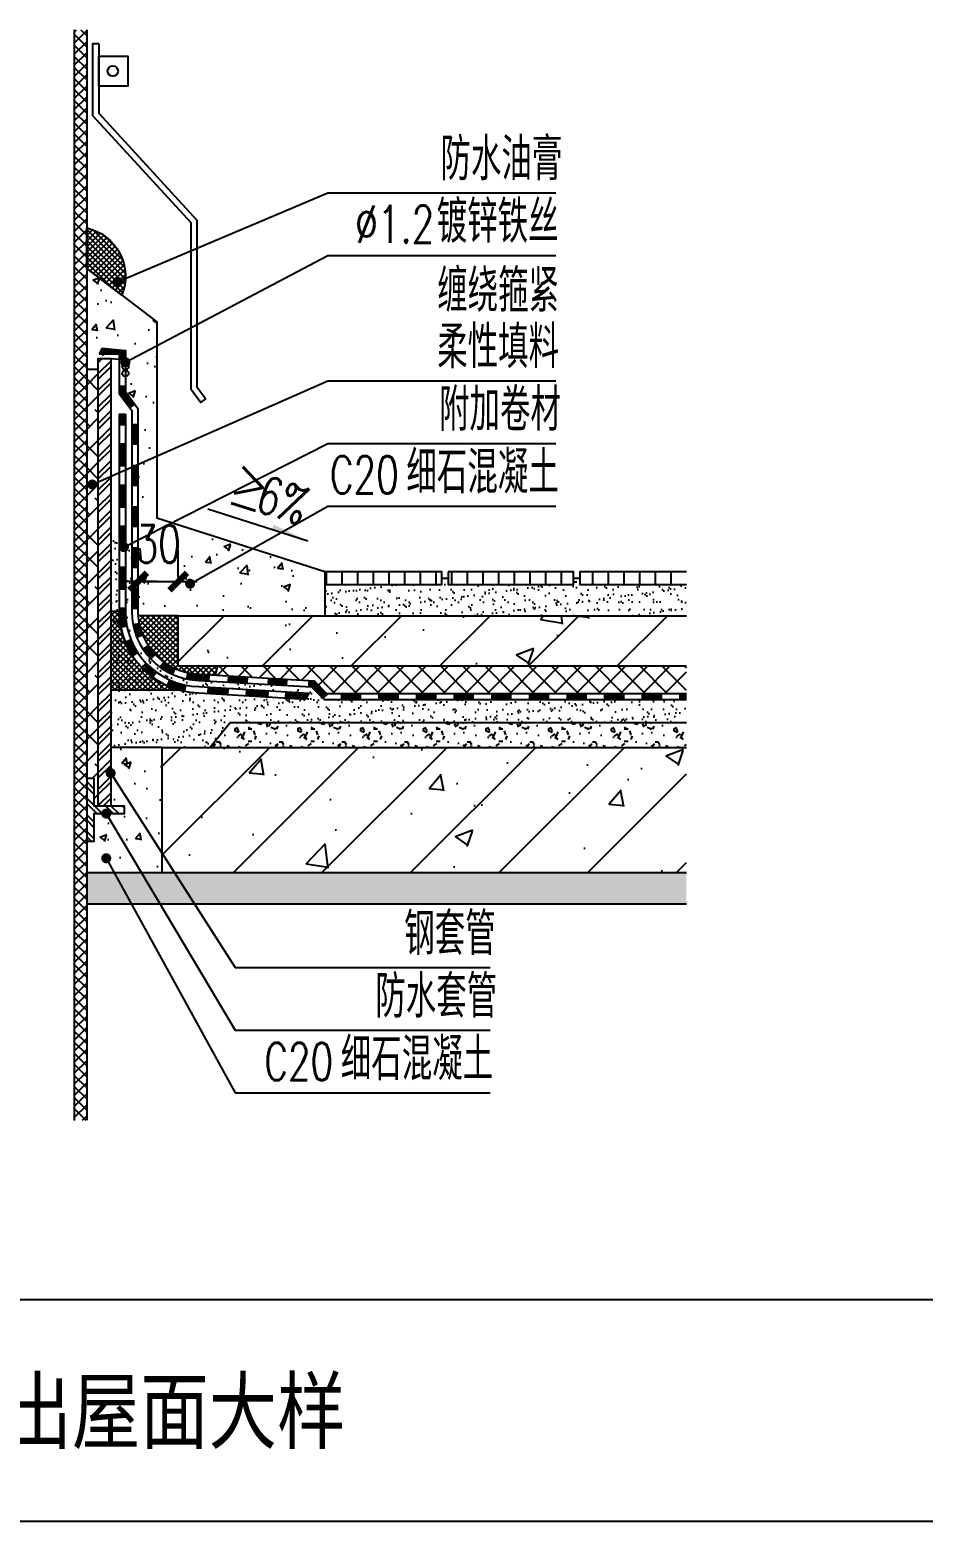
# Model space of a CAD drawing. Extents: x 2265485 to 2764500, y -717688 to -411246.
# Drawn here: x 2718696 to 2720121, y -679739 to -677359 of the extents above; entities that cross this region are included whole.
import ezdxf

# ---------------------------------------------------------------- set-up
doc = ezdxf.new("R2010")
doc.units = 0
doc.header["$LTSCALE"] = 1000
doc.header["$MEASUREMENT"] = 0
for name, pattern in [('ACAD_ISO04W100', [30.5, 24, -3, 0.5, -3]), ('CONTINOUS', [0]), ('DOTE', [2.4200000000000004, 2, -0.2, 0.02, -0.2])]:
    doc.linetypes.add(name, pattern=pattern)
doc.layers.get('0').update_dxf_attribs({"linetype": 'CONTINUOUS'})
doc.layers.get('Defpoints').update_dxf_attribs({"linetype": 'CONTINUOUS'})
for name, color, linetype in [('DIM', 3, 'CONTINUOUS'), ('DIM_LEAD', 3, 'CONTINUOUS'), ('DIM_SYMB', 3, 'CONTINUOUS'), ('DOTE', 252, 'DOTE'), ('PUB_DIM', 3, 'CONTINUOUS'), ('PUB_TEXT', 7, 'CONTINUOUS'), ('剖-填充-50', 8, 'CONTINOUS'), ('剖-墙', 4, 'CONTINUOUS'), ('剖－中细', 5, 'CONTINUOUS'), ('剖－粗', 2, 'CONTINUOUS'), ('剖－细', 3, 'CONTINUOUS'), ('细线', 8, 'CONTINUOUS')]:
    doc.layers.add(name, color=color, linetype=linetype)
doc.styles.add('-黑体', font='simhei.ttf')
doc.styles.add('_TCH_DIM', font='SIMPLEX', dxfattribs={"bigfont": 'GBCBIG'})
doc.styles.add('DIM_FONT', font='SIMPLEX.shx', dxfattribs={"width": 0.7})
doc.dimstyles.new('DIMN10', dxfattribs={"dimscale": 0.1, "dimtxt": 300, "dimasz": 1, "dimexe": 250, "dimexo": 300, "dimgap": 150, "dimtad": 1, "dimdec": 0, "dimzin": 0, "dimdsep": 46, "dimtxsty": 'DIM_FONT', "dimblk": '_DIMX', "dimblk1": '_DIMX', "dimblk2": '_DIMX', "dimcen": 0.09, "dimclrd": 3, "dimclre": 3, "dimclrt": 7, "dimadec": 0, "dimazin": 0, "dimtfac": 1, "dimtdec": 0, "dimtix": 1, "dimtmove": 2, "dimatfit": 3, "dimldrblk": '_DIMX', "dimfxl": 0, "dimtolj": 1, "dimtzin": 0, "dimarcsym": 0})
pattern_1 = [(37.50000000000001, (-573.7901272124727, -35108.60022549728), (-0.4000078239960125, 12.23533093323356), [0, -9.652, 0, -10.795, 0, -10.31875]), (7.499999999999999, (-573.7901272124727, -35108.60022549728), (11.23808207845006, 17.92062751420885), [0, -5.207000000000001, 0, -8.6995, 0, -3.33375]), (327.5, (-581.600627212465, -35108.60022549728), (19.77480925603645, 0.03592961696364028), [0, -3.175, 0, -11.43, 0, -14.9225]), (317.5, (-581.600627212465, -35108.60022549728), (19.08891131180743, 5.573233081430404), [0, -1.5875, 0, -7.492999999999999, 0, -8.5725])]
pattern_2 = [(45, (-49399.78160580661, -43427.13271080612), (-35.35533905932737, 35.35533905932738), []), (49.99999999999999, (-49399.78160580661, -43427.13271080612), (143.4520365201507, -12.55042699651902), [15, -165]), (355, (-49399.78160580661, -43427.13271080612), (-27.7502667226, 150.4384267400024), [12, -132]), (100.4514, (-49387.82726980661, -43428.17857880611), (115.7018763428043, 137.8879084121907), [12.748038, -140.2284223999999]), (46.18420000000001, (-49399.78160580661, -43387.13271080612), (213.4482097251289, -33.10380286580362), [22.5, -247.5]), (96.6356, (-49381.99425680661, -43389.89137220613), (186.9325411097407, 194.8235741800883), [19.12205759999998, -210.3425999999999]), (351.1842, (-49399.78160580661, -43387.13271080612), (186.9323890267254, 194.8237201850649), [18, -198]), (21, (-49379.78160580661, -43397.13271080612), (119.3814104236923, -80.52377813306776), [15, -165]), (326.0000000000001, (-49379.78160580661, -43397.13271080612), (48.66306638431634, 145.0300090093706), [12, -132]), (71.4514, (-49369.83315920661, -43403.84303200612), (168.044525716298, 64.50609934199048), [12.748038, -140.2284224]), (37.50000000000001, (-49399.78160580661, -43427.13271080612), (2.431971063458134, 66.5787707662623), [0, -130.4, 0, -134, 0, -132.5]), (7.499999999999999, (-49399.78160580661, -43427.13271080612), (52.61390748842972, 78.88234237647205), [0, -76.39999999999999, 0, -127.4, 0, -50.5]), (327.5, (-49444.38160580661, -43427.13271080612), (106.7644872344818, -4.51097434687596), [0, -50, 0, -156, 0, -207]), (317.5, (-49464.38160580661, -43427.13271080612), (116.6372338684772, 20.02099646646353), [0, -65, 0, -103.6, 0, -147])]
pattern_3 = [(45, (180144.8933393627, -18349.27944534527), (-2.209708691207961, 2.209708691207961), []), (135, (180144.8933393627, -18349.27944534527), (-2.209708691207961, -2.209708691207961), [])]

# ---------------------------------------------------------------- blocks, each defined once
blk = doc.blocks.new('_DIMX')
blk.add_line((-150, 0), (150, 0))
at = {"const_width": 50}
blk.add_lwpolyline([(-70, -70), (70, 70)], dxfattribs=at)
blk = doc.blocks.new('*D50')
at = {"layer": 'Defpoints', "color": 0, "transparency": 16777216}
for p in [(132.9980504226987, 652.401961922922), (100.9930504226941, 625.6879349759402), (132.9980504226987, 625.6879349759402)]:
    blk.add_point(p, dxfattribs=at)
at = {"layer": 'DIM', "color": 3, "lineweight": -2, "transparency": 16777216}
for p, q in [((100.9930504226941, 655.6879349759402), (100.9930504226941, 677.401961922922)), ((132.9980504226987, 655.6879349759402), (132.9980504226987, 677.401961922922)), ((101.0930504226941, 652.401961922922), (132.8980504226987, 652.401961922922))]:
    blk.add_line(p, q, dxfattribs=at)
at = {"layer": 'DIM', "color": 3, "lineweight": -2, "transparency": 16777216, "xscale": 0.1, "yscale": 0.1, "zscale": 0.1, "rotation": 180}
blk.add_blockref('_DIMX', (100.9930504226941, 652.401961922922), dxfattribs=at)
at = {"layer": 'DIM', "color": 3, "lineweight": -2, "transparency": 16777216, "xscale": 0.1, "yscale": 0.1, "zscale": 0.1}
blk.add_blockref('_DIMX', (132.9980504226987, 652.401961922922), dxfattribs=at)
at = {"layer": 'DIM', "color": 7, "transparency": 16777216, "insert": (116.9955504226964, 682.401961922922), "char_height": 30, "attachment_point": 5, "style": 'DIM_FONT'}
blk.add_mtext('\\A1;30', dxfattribs=at)
blk = doc.blocks.new('A$C50401ABC')
at = {"layer": 'DIM_SYMB'}
blk.add_hatch(color=256, dxfattribs=at).paths.add_polyline_path([(236.3856172058877, 684.8560177627369), (207.8147813551041, 694.0051892436604), (209.0346708858851, 697.8146340237581)])
at = {"layer": '剖-填充-50'}
h = blk.add_hatch(dxfattribs=at)
h.set_pattern_fill('ANSI37', color=256, scale=50, style=0)
h.set_pattern_definition([(45, (179596.8382586077, -18349.27944534527), (-4.419417382415921, 4.419417382415922), []), (135, (179596.8382586077, -18349.27944534527), (-4.419417382415922, -4.419417382415921), [])])
h.paths.add_polyline_path([(60, 1092.673400310392), (50, 1092.673400310392), (50, 724.088963687158), (60, 720.8866872368963)])
h.paths.add_polyline_path([(50, 222.4838876428839), (60, 222.4838876428839), (60, 720.8866872369108), (49.9999999999709, 724.0889636871725)])
h = blk.add_hatch(dxfattribs=at)
h.set_pattern_fill('ANSI37', color=256, scale=25, style=0)
h.set_pattern_definition(pattern_3)
h.paths.add_polyline_path([(87.93576525186654, 880.9749840486329, 0.4622154500698316), (60.0000000000291, 934.6314961745229), (60, 902.261099433381)])
h = blk.add_hatch(dxfattribs=at)
h.set_pattern_fill('AN33C', color=256, scale=80, style=0)
h.set_pattern_definition([(49.99999999999999, (180144.8933393627, -18349.27944534527), (57.38081460806028, -5.020170798607611), [6, -66]), (355, (180144.8933393627, -18349.27944534527), (-11.10010668904, 60.17537069600095), [4.8, -52.8]), (100.4514, (180149.6750737627, -18349.69779254527), (46.28075053712173, 55.15516336487629), [5.099215199999978, -56.09136895999983]), (46.18420000000001, (180144.8933393627, -18333.27944534527), (85.37928389005154, -13.24152114632144), [9, -99]), (96.6356, (180152.0082789627, -18334.38290990527), (74.77301644389627, 77.92942967203535), [7.648823039999978, -84.13703999999963]), (351.1842, (180144.8933393627, -18333.27944534527), (74.77295561069019, 77.92948807402597), [7.199999999999999, -79.2]), (21, (180152.8933393627, -18337.27944534527), (47.75256416947693, -32.2095112532271), [6, -66]), (326.0000000000001, (180152.8933393627, -18337.27944534527), (19.46522655372654, 58.01200360374824), [4.8, -52.8]), (71.4514, (180156.8727180027, -18339.96357382527), (67.2178102865192, 25.80243973679618), [5.0992152, -56.09136896]), (37.50000000000001, (180144.8933393627, -18349.27944534527), (0.9727884253832508, 26.63150830650491), [0, -52.16, 0, -53.6, 0, -53]), (7.499999999999999, (180144.8933393627, -18349.27944534527), (21.04556299537189, 31.55293695058882), [0, -30.56, 0, -50.96, 0, -20.2]), (327.5, (180127.0533393628, -18349.27944534527), (42.70579489379272, -1.80438973875038), [0, -20, 0, -62.40000000000001, 0, -82.8]), (317.5, (180119.0533393628, -18349.27944534527), (46.65489354739088, 8.008398586585413), [0, -26, 0, -41.44, 0, -58.8])])
h.paths.add_polyline_path([(90.87153050376219, 826.4647855828516, -0.4142135623730951), (93.37153050376219, 823.9647855828516, -0.4142135623730951), (90.87153050376219, 821.4647855828516), (90.87153050376219, 821.0514090432989, -0.4142135623730951), (93.37153050376219, 818.5514090432989, -0.4142135623730951), (90.87153050376219, 816.0514090432989), (90.87153050376219, 804.1165599190281), (100.8715305037622, 790.5646035846439), (100.8715305037622, 628.5365783541783, 0.01748173804350319), (100.9937002854713, 625.0434346820111), (132.9998187126475, 625.0434346820111), (250.0000000000582, 625.0434346820111), (250.0000000000582, 650.0434346820111), (250.0000000000582, 660.0434346820111), (115.8715305039077, 702.9950785996625), (115.871530503704, 859.6888686638995), (60, 902.2610994333809), (60, 821.7866516811482), (69.09783689360484, 821.7866516811482), (69.09783689360484, 830.2593994215276), (79.0978368937067, 830.2593994215131), (85.87153050373308, 829.8427567283798), (85.87153050373308, 833.8838733660959), (70.02469812918571, 834.1532998257608), (72.39939104998484, 838.5533945442876), (90.87153050376219, 836.8671126451809)])
h.paths.add_polyline_path([(84.83737784883124, 725.937472243837), (182.8373778488312, 725.937472243837), (182.8373778488312, 635.937472243837), (84.83737784883124, 635.937472243837)], flags=25)
h = blk.add_hatch(dxfattribs=at)
h.set_pattern_fill('ANSI38', color=256, scale=100, style=0)
h.set_pattern_definition([(45, (179596.8382586077, -18349.27944534527), (-8.838834764831843, 8.838834764831844), []), (135, (179596.8382586077, -18349.27944534527), (-26.51650429449553, 8.838834764831846), [31.25, -18.75])])
h.paths.add_polyline_path([(60, 720.8866872369108), (69.09783689360484, 717.9733083536266), (69.09783689360484, 821.7866516811482), (60, 821.7866516811482)])
h.paths.add_polyline_path([(60, 495.2324562922877), (66.0000000000291, 495.2324562922877), (66, 473.2324562922877), (69.09783689360484, 473.2324562922877), (69.09783689360484, 717.9733083536266), (60, 720.8866872368963)])
h = blk.add_hatch(dxfattribs=at)
h.set_pattern_fill('ANSI32', color=256, scale=25, style=0)
h.set_pattern_definition([(45, (179596.8382586077, -18349.27944534527), (-6.629126073623882, 6.629126073623884), []), (45, (179601.2576759827, -18349.27944534527), (-6.629126073623882, 6.629126073623884), [])])
h.paths.add_polyline_path([(69.09783689357573, 473.2324562922877), (79.09783689360484, 473.2324562922877), (79.09783689360484, 830.2593994215131), (69.09783689360484, 830.2593994215131)])
h = blk.add_hatch(dxfattribs=at)
h.set_pattern_fill('AR-SAND', color=3, scale=5, style=0)
h.set_pattern_definition(pattern_1)
h.paths.add_polyline_path([(85.87153050379129, 628.5365783541638), (85.87153050379129, 683.3327013010858), (79.09783689360484, 686.3423702643922), (79.09783689360484, 520.0434346820111), (120, 520.0434346820111), (158.2873803554976, 520.0434346820111), (174.2647423428425, 540.0434346820111), (250.0000000000291, 540.0434346820111), (250.0000000000291, 558.165482522716), (249.2738145314215, 558.165482522716), (239.1536014223529, 568.2856956318137), (149.6072795006039, 573.5511105522164, -0.4074963305709342), (95.87153050376219, 628.5365783541638), (95.87153050376219, 678.889528733067), (90.87153050379129, 681.1111150170909), (90.87153050379129, 628.5365783541783, 0.4075292388393862), (149.4991189946595, 568.5522763523331), (237.0370293037267, 563.3311999385915), (234.8440497949487, 558.453111635521), (149.2911881519249, 563.5557925936882, -0.4071095596505467)])
h.paths.add_polyline_path([(250.0000000000582, 558.165482522716), (250.0000000000582, 540.0434346820111), (538.2873803554976, 540.0434346820111), (538.2873803554976, 558.165482522716)])
h = blk.add_hatch(dxfattribs=at)
h.set_pattern_fill('LINE', color=256, scale=100, angle=90, style=0)
h.set_pattern_definition([(90, (179596.8382586077, -18349.27944534527), (-12.5, 7.653789711389858e-16), [])])
h.paths.add_polyline_path([(453.2873803554685, 660.0434346820111), (453.2873803554976, 650.0434346820111), (538.2873803555267, 650.0434346820111), (538.2873803555267, 660.0434346820111)])
h.paths.add_polyline_path([(448.2873803554976, 650.0434346820111), (448.2873803554685, 660.0434346820111), (348.2873803554976, 660.0434346820111), (348.2873803554685, 650.0434346820111)])
h.paths.add_polyline_path([(250.0000000000291, 660.0434346820111), (250.0000000000582, 650.0434346820111), (343.2873803554976, 650.0434346820111), (343.2873803554976, 660.0434346820111)])
h = blk.add_hatch(dxfattribs=at)
h.set_pattern_fill('AR-SAND', color=3, scale=5, style=0)
h.set_pattern_definition(pattern_1)
h.paths.add_polyline_path([(538.2873803554976, 625.0434346820111), (538.2873803555267, 650.0434346820111), (453.2873803554976, 650.0434346820111), (453.2873803554685, 655.0434346820111), (448.2873803554976, 655.0434346820111), (448.2873803554685, 650.0434346820111), (348.2873803554976, 650.0434346820111), (348.2873803554976, 655.0434346820111), (343.2873803554685, 655.0434346820111), (343.2873803554976, 650.0434346820111), (250, 650.0434346820111), (249.9999999999709, 625.0434346820111)])
h = blk.add_hatch(dxfattribs=at)
h.set_pattern_fill('ANSI37', color=256, scale=25, style=0)
h.set_pattern_definition(pattern_3)
edge = h.paths.add_edge_path()
edge.add_line((79.09783689360484, 566.0325611417211), (133.0320284842746, 566.0325611417211))
edge.add_arc((150.8715305037931, 628.5365783541837), 65.00000000000172, 180.0000000000175, 254.0705285365066, ccw=False)
edge.add_line((85.87153050379129, 628.5365783541638), (79.09783689360484, 628.5365783541638))
edge.add_line((79.09783689360484, 628.5365783541638), (79.09783689360484, 566.0325611417211))
h = blk.add_hatch(dxfattribs=at)
h.set_pattern_fill('ANSI37', color=256, scale=25, style=0)
h.set_pattern_definition(pattern_3)
h.paths.add_polyline_path([(132.9998187126184, 585.0434346820111), (164.5019874130667, 585.0434346820111), (162.7734730035008, 577.7855614067666), (149.8094336160866, 578.5478601249488, -0.3877576015988423), (100.9937002854713, 625.0434346820111), (132.9998187126766, 625.0434346820111)])
h = blk.add_hatch(dxfattribs=at)
h.set_pattern_fill('钢筋混凝土', color=256, scale=20, style=0)
h.set_pattern_definition(pattern_2)
h.paths.add_polyline_path([(132.9998187126475, 585.0434346820111), (132.9998187126766, 625.0434346820111), (538.2873803554976, 625.0434346820111), (538.2873803554976, 585.0434346820111)])
h = blk.add_hatch(dxfattribs=at)
h.set_pattern_fill('ANSI37', color=256, scale=100, style=0)
h.set_pattern_definition([(45, (179596.8382586077, -18349.27944534527), (-8.838834764831843, 8.838834764831844), []), (135, (179596.8382586077, -18349.27944534527), (-8.838834764831844, -8.838834764831843), [])])
h.paths.add_polyline_path([(158.2873803555267, 585.0434346820111), (158.2873803554976, 578.0493482229795), (241.3448823433137, 573.165482522716), (251.3448823433428, 563.165482522716), (538.2873803554976, 563.165482522716), (538.2873803555267, 585.0434346820111)])
h = blk.add_hatch(dxfattribs=at)
h.set_pattern_fill('AN32C', color=256, scale=50, style=0)
h.set_pattern_definition([(0, (-7523.355301418545, -1654.987482437922), (25, 50), [0, -50]), (0, (-7552.605301418545, -1661.737482437922), (25, 50), [0, -50]), (0, (-7536.355301418545, -1662.237482437922), (25, 50), [0, -50]), (0, (-7518.605301418545, -1647.487482437922), (25, 50), [0, -50]), (0, (-7539.355301418545, -1664.737482437922), (25, 50), [0, -50]), (0, (-7513.605301418545, -1615.987482437922), (25, 50), [0, -50]), (0, (-7528.855301418545, -1619.987482437922), (25, 50), [0, -50]), (0, (-7520.855301418545, -1626.237482437922), (25, 50), [0, -50]), (0, (-7561.605301418545, -1627.237482437922), (25, 50), [0, -50]), (0, (-7537.105301418545, -1629.487482437922), (25, 50), [0, -50]), (0, (-7546.605301418545, -1642.237482437922), (25, 50), [0, -50]), (0, (-7546.105301418545, -1660.987482437922), (25, 50), [0, -50]), (0, (-7527.355301418545, -1662.987482437922), (25, 50), [0, -50]), (0, (-7513.605301418545, -1640.987482437922), (25, 50), [0, -50]), (0, (-7560.355301418545, -1648.737482437922), (25, 50), [0, -50]), (0, (-7556.105301418545, -1640.237482437922), (25, 50), [0, -50]), (0, (-7536.605301418545, -1643.737482437922), (25, 50), [0, -50]), (0, (-7543.605301418545, -1650.987482437922), (25, 50), [0, -50]), (0, (-7547.605301418545, -1634.487482437922), (25, 50), [0, -50]), (0, (-7541.355301418545, -1615.737482437922), (25, 50), [0, -50]), (0, (-7558.355301418545, -1659.237482437922), (25, 50), [0, -50]), (0, (-7530.855301418545, -1625.987482437922), (25, 50), [0, -50]), (0, (-7554.105301418545, -1625.237482437922), (25, 50), [0, -50]), (0, (-7558.105301418545, -1618.737482437922), (25, 50), [0, -50]), (130.601294, (-7516.676729918545, -1631.642244437913), (-124.9999988361792, 150.0000009088995), [2.1951295, -919.7592999999999]), (18.4349488, (-7520.248158418544, -1630.689863437932), (125.0000000133475, 49.99999978921574), [2.25877, -313.968995]), (90, (-7520.248158418544, -1632.832720437931), (25.00000000000001, 50), [2.142857, -97.85714]), (161.565051, (-7518.105301418545, -1633.547006437933), (-125.0000011037256, 49.99999643081482), [2.25877, -313.968995]), (53.1301023, (-7518.105301418545, -1633.547006437933), (25.00000004726002, 49.99999997637), [2.3809525, -247.619045]), (135, (-7516.200539418525, -1659.023192437919), (-25.00000314002973, 49.99999673411791), [2.020305, -139.40105]), (45, (-7519.057682418526, -1659.023192437919), (24.99999995804921, 49.99999991609842), [2.020305, -139.40105]), (135, (-7517.629110918526, -1660.451767437946), (-25.00000314002973, 49.99999673411791), [2.020305, -139.40105]), (45, (-7517.629110918526, -1660.451767437946), (24.99999995804921, 49.99999991609842), [2.020305, -139.40105]), (116.565051, (-7540.248156418529, -1625.451767937921), (-3.715862961772842e-06, 99.99999787574484), [2.661985499999953, -53.23970999999925]), (180, (-7541.438631418539, -1623.070815937914), (-24.99999999999999, 50), [2.857143, -47.142855]), (63.43494880000001, (-7545.486251418508, -1625.451767937921), (4.000644815427279e-08, 99.99999988820602), [2.6619855, -53.23971]), (116.565051, (-7544.295776418556, -1627.832720437931), (-3.715862961772842e-06, 99.99999787574484), [2.661985499999953, -53.23970999999925]), (0, (-7544.295776418556, -1627.832720437931), (25, 50), [2.857143, -47.142855]), (63.43494880000001, (-7541.438631418539, -1627.832720437931), (4.000644815427279e-08, 99.99999988820602), [2.6619855, -53.23971]), (107.102728, (-7521.438634918508, -1642.356527437922), (-74.9999973042546, 250.000000960883), [3.2384455, -1356.9086]), (143.972626, (-7522.391015918547, -1639.261291937932), (-474.9999946521209, 350.0000000940042), [3.2384455, -676.83505]), (180, (-7525.010063418507, -1637.356529937912), (-24.99999999999999, 50), [3.095238, -46.90476]), (36.02737329999999, (-7530.724348918506, -1639.261291937932), (474.9999971636625, 349.9999967169926), [3.2384455, -676.83505]), (71.5650511, (-7531.676729918545, -1642.118432437914), (75.00000049043662, 249.9999998857936), [3.011693, -313.2160700000001]), (107.102728, (-7530.724348918506, -1645.213672437909), (-74.9999973042546, 250.000000960883), [3.2384455, -1356.9086]), (143.972626, (-7528.105301418545, -1647.118432437914), (-474.9999946521209, 350.0000000940042), [3.2384455, -676.83505]), (0, (-7528.105301418545, -1647.118432437914), (25, 50), [3.095238, -46.90476]), (36.02737329999999, (-7525.010063418507, -1647.118432437914), (474.9999971636625, 349.9999967169926), [3.2384455, -676.83505]), (71.5650511, (-7522.391015918547, -1645.213672437909), (75.00000049043662, 249.9999998857936), [3.011693, -313.2160700000001]), (150.255118, (-7520.962444418547, -1619.023196937924), (-75.00000017751134, 49.99999938041829), [1.919585, -401.1933]), (90, (-7522.629110918526, -1619.97557743793), (25.00000000000001, 50), [1.904762, -98.09523499999999]), (29.7448813, (-7522.629110918526, -1619.97557743793), (75.0000000441682, 49.9999997664851), [1.919585, -401.1933]), (116.565051, (-7532.629110918526, -1654.499387437914), (-3.715862961772842e-06, 99.99999787574484), [2.661985499999953, -53.23970999999925]), (168.690067, (-7533.819586918544, -1652.118432437914), (-225.0000004120701, 49.99999879437144), [2.4281045, -507.4738]), (41.18592510000001, (-7538.105301418545, -1653.308907437924), (624.9999980946632, 549.9999968369631), [2.530987, -1060.48355]), (90, (-7538.105301418545, -1655.689862437925), (25.00000000000001, 50), [2.3809525, -97.61904499999999]), (138.814074, (-7536.200539418525, -1657.356527437922), (-624.9999907722929, 550.0000051492865), [2.530987, -1060.48355]), (16.6992442, (-7536.200539418525, -1657.356527437922), (824.999998582164, 249.9999988182449), [2.4857875, -1041.54485]), (60.9453959, (-7533.819586918544, -1656.642242437927), (25.00000009553728, 49.99999984911116), [2.4513405, -1027.11165]), (109.983106, (-7553.581491418503, -1633.547006437933), (-125.0000006701777, 349.9999996219646), [2.786833499999999, -1167.68315]), (155.556045, (-7554.533871418535, -1630.927958437911), (-325.0000015422936, 149.9999970215148), [2.8769155, -1205.42765]), (24.4439547, (-7559.771966418513, -1630.927958437911), (325.0000004655786, 149.9999994164677), [2.8769155, -1205.42765]), (70.01689340000001, (-7560.724346418545, -1633.547006437933), (125.0000005761954, 349.9999996799399), [2.7868335, -1167.68315]), (109.983106, (-7559.771966418513, -1636.166053937923), (-125.0000006701777, 349.9999996219646), [2.786833499999999, -1167.68315]), (160.016893, (-7557.152916418534, -1637.118434937933), (-125.0000006216819, 49.99999792157298), [2.7868335, -582.44815]), (19.9831065, (-7557.152916418534, -1637.118434937933), (124.9999998619136, 50.00000012001911), [2.7868335, -582.44815]), (70.01689340000001, (-7554.533871418535, -1636.166053937923), (125.0000005761954, 349.9999996799399), [2.7868335, -1167.68315]), (122.005383, (-7535.010063418507, -1638.070815937914), (-25.00000344345565, 49.99999758889857), [2.246186, -469.45287]), (18.4349488, (-7538.343396418524, -1636.880339437921), (125.0000000133475, 49.99999978921574), [2.25877, -313.968995]), (90, (-7538.343396418524, -1639.023196937924), (25.00000000000001, 50), [2.142857, -97.85714]), (161.565051, (-7536.200539418525, -1639.737482437922), (-125.0000011037256, 49.99999643081482), [2.25877, -313.968995]), (54.46232220000002, (-7536.200539418525, -1639.737482437922), (174.9999998917478, 249.9999998289388), [2.0481725, -858.18435]), (116.565051, (-7549.533871418535, -1650.213672437909), (-3.715862961772842e-06, 99.99999787574484), [2.661985499999953, -53.23970999999925]), (180, (-7550.724346418545, -1647.832717437908), (-24.99999999999999, 50), [2.6190475, -47.38095000000001]), (59.0362434, (-7554.771966418513, -1650.213672437909), (25.00000008137763, 49.9999997573148), [2.776644, -580.3185]), (120.963756, (-7553.343396418524, -1652.59462243793), (-25.00000341649703, 49.99999770388332), [2.776644, -580.3185]), (0, (-7553.343396418524, -1652.59462243793), (25, 50), [2.6190475, -47.38095000000001]), (63.43494880000001, (-7550.724346418545, -1652.59462243793), (4.000644815427279e-08, 99.99999988820602), [2.6619855, -53.23971])])
h.paths.add_polyline_path([(174.2647423428425, 540.0434346820111), (158.2873803554976, 520.0434346820111), (538.2873803554976, 520.0434346820111), (538.2873803554976, 540.0434346820111)])
h = blk.add_hatch(dxfattribs=at)
h.set_pattern_fill('AN33C', color=256, scale=80, style=0)
h.set_pattern_definition([(49.99999999999999, (179596.8382586077, -18349.27944534527), (57.38081460806028, -5.020170798607611), [6, -66]), (355, (179596.8382586077, -18349.27944534527), (-11.10010668904, 60.17537069600095), [4.8, -52.8]), (100.4514, (179601.6199930077, -18349.69779254527), (46.28075053712173, 55.15516336487629), [5.099215199999977, -56.09136895999981]), (46.18420000000001, (179596.8382586077, -18333.27944534527), (85.37928389005154, -13.24152114632144), [9, -99]), (96.6356, (179603.9531982077, -18334.38290990527), (74.77301644389627, 77.92942967203535), [7.648823039999976, -84.1370399999996]), (351.1842, (179596.8382586077, -18333.27944534527), (74.77295561069019, 77.92948807402597), [7.199999999999999, -79.2]), (21, (179604.8382586077, -18337.27944534527), (47.75256416947693, -32.2095112532271), [6, -66]), (326.0000000000001, (179604.8382586077, -18337.27944534527), (19.46522655372654, 58.01200360374824), [4.8, -52.8]), (71.4514, (179608.8176372478, -18339.96357382527), (67.2178102865192, 25.80243973679618), [5.0992152, -56.09136896]), (37.50000000000001, (179596.8382586077, -18349.27944534527), (0.9727884253832508, 26.63150830650491), [0, -52.16, 0, -53.6, 0, -53]), (7.499999999999999, (179596.8382586077, -18349.27944534527), (21.04556299537189, 31.55293695058882), [0, -30.56, 0, -50.96, 0, -20.2]), (327.5, (179578.9982586077, -18349.27944534527), (42.70579489379272, -1.80438973875038), [0, -20, 0, -62.40000000000001, 0, -82.8]), (317.5, (179570.9982586077, -18349.27944534527), (46.65489354739088, 8.008398586585413), [0, -26, 0, -41.44, 0, -58.8])])
h.paths.add_polyline_path([(90.00000000002913, 467.2324562922877), (66.0000000000291, 467.2324562922876), (66.00000000002909, 445.2324562922877), (60, 445.2324562922877), (60, 420.0434346820111), (120, 420.0434346820111), (120, 520.0434346820111), (79.09783689360484, 520.0434346820111), (79.09783689360485, 473.2324562922877), (90.0000000000291, 473.2324562922877)])
h = blk.add_hatch(dxfattribs=at)
h.set_pattern_fill('钢筋混凝土', color=256, scale=20, style=0)
h.set_pattern_definition(pattern_2)
h.paths.add_polyline_path([(119.9999999999709, 520.0434346820111), (120, 420.0434346820111), (538.2873803554685, 420.0434346820111), (538.2873803554394, 520.0434346820111)])
h = blk.add_hatch(dxfattribs=at)
h.set_pattern_fill('ANSI32', color=256, scale=25, style=0)
h.set_pattern_definition([(135, (-179552.1019508159, -18382.64689310917), (6.629126073623882, 6.629126073623884), []), (135, (-179556.5213681909, -18382.64689310917), (6.629126073623882, 6.629126073623884), [])])
h.paths.add_polyline_path([(60.00000000005821, 445.2324562922877), (66.0000000000291, 445.2324562922877), (66.0000000000291, 467.2324562922877), (90.0000000000291, 467.2324562922877), (90.0000000000291, 473.2324562922877), (66.0000000000291, 473.2324562922877), (66.0000000000291, 495.2324562922877), (60.0000000000291, 495.2324562922877)])
h = blk.add_hatch(dxfattribs=at)
h.set_pattern_fill('AR-SAND', color=3, scale=10, style=0)
h.set_pattern_definition([(37.50000000000001, (-573.7901272124727, -35108.60022549728), (-0.8000156479920251, 24.47066186646712), [0, -19.304, 0, -21.59, 0, -20.6375]), (7.499999999999999, (-573.7901272124727, -35108.60022549728), (22.47616415690013, 35.84125502841771), [0, -10.414, 0, -17.399, 0, -6.6675]), (327.5, (-589.4111272124719, -35108.60022549728), (39.5496185120729, 0.07185923392728055), [0, -6.35, 0, -22.86, 0, -29.845]), (317.5, (-589.4111272124719, -35108.60022549728), (38.17782262361486, 11.14646616286081), [0, -3.175, 0, -14.986, 0, -17.145])])
h.paths.add_polyline_path([(538.2873803554976, 395.0434346820111), (538.2873803554976, 420.0434346820111), (136.4594182289729, 420.0434346820111), (150.8931749586773, 395.0434346820111)])
h.paths.add_polyline_path([(150.8931749586773, 395.0434346820257), (136.4594182289729, 420.0434346820111), (120, 420.0434346820111), (102.7902738257544, 420.0434346820111), (117.2240305554587, 395.0434346820111)])
h.paths.add_polyline_path([(117.2240305554878, 395.0434346820111), (102.7902738257544, 420.0434346820111), (72.29220969779999, 420.0434346820111), (86.72596642753342, 395.0434346820111)])
h.paths.add_polyline_path([(72.2922096978291, 420.0434346820111), (60.0000000000291, 420.0434346820111), (60.00000000005821, 395.0434346820111), (86.72596642747521, 395.0434346820111)])
h.paths.add_polyline_path([(-60, 395.0434346820111), (-60, 420.0434346820111), (-120, 420.0434346820111), (-538.2873803554976, 420.0434346820111), (-538.2873803555267, 395.0434346820111)])
at = {"layer": 'DIM_LEAD'}
for p, q in [((84.53823455038946, 891.6180417410069), (252.3361384589807, 962.6608222570503)), ((252.3361384589807, 962.6608222570503), (434.088409665681, 962.6608222570503)), ((90.87153050376219, 827.3556316194736), (252.3361384589807, 912.6608222570503)), ((252.3361384589807, 912.6608222570503), (434.088409665681, 912.6608222570503)), ((64.3979955848481, 729.8427567283798), (252.3361384589807, 812.6608222570503)), ((252.3361384589807, 812.6608222570503), (434.088409665681, 812.6608222570503)), ((89.6215305038204, 679.8427567283798), (252.3361384589807, 762.6608222570503)), ((252.3361384589807, 762.6608222570503), (434.088409665681, 762.6608222570503)), ((142.4553789327038, 650.6447847492236), (252.3361384589807, 712.6608222570503)), ((252.3361384589807, 712.6608222570503), (434.088409665681, 712.6608222570503)), ((79.09783689360484, 499.5568055756303), (178.3028998741065, 344.4239711708215)), ((75.54567949631019, 467.2324562922877), (178.3028998741065, 294.4239711708215)), ((75.54567949631019, 431.5647050167754), (178.3028998741065, 244.4239711708215)), ((178.3028998741065, 344.4239711708215), (381.7489769826643, 344.4239711708215)), ((178.3028998741065, 294.4239711708215), (381.7489769826643, 294.4239711708215)), ((178.3028998741065, 244.4239711708215), (381.7489769826643, 244.4239711708215))]:
    blk.add_line(p, q, dxfattribs=at)
at = {"layer": 'DIM_LEAD', "const_width": 4}
for points in [[(82.69650239804469, 890.8382836509409, 1), (86.37996670273424, 892.3977998310729, 1)], [(89.10315791063476, 826.4213627224963, 1), (92.63990309688961, 828.2899005164509, 1)], [(62.56781554764893, 729.0362574838364, 1), (66.22817562204727, 730.6492559729231, 1)], [(87.83912251384754, 678.9355512625189, 1), (91.40393849379325, 680.7499621942407, 1)], [(140.7136392331158, 649.6617573747935, 1), (144.1971186322917, 651.6278121236537, 1)], [(78.0203456117597, 501.2417425292078, 1), (80.17532817544998, 497.8718686220527, 1)], [(74.5234829300316, 468.9515008466551, 1), (76.56787606257421, 465.5134117379203, 1)], [(74.58306622377131, 433.3178096022311, 1), (76.50829276883451, 429.8116004313197, 1)]]:
    blk.add_lwpolyline(points, format="xyb", close=True, dxfattribs=at)
at = {"layer": 'DIM_SYMB'}
blk.add_lwpolyline([(156.4639795254916, 710.4491355837381), (236.3856172058877, 684.8560177627369)], dxfattribs=at)
at = {"layer": 'PUB_DIM'}
blk.add_line((120, 520.0434346820111), (79.09783689360484, 520.0434346820111), dxfattribs=at)
blk.add_lwpolyline([(60, 869.061386815607), (60, 821.7866516811482), (69.09783689360484, 821.7866516811482), (69.09783689360484, 830.2593994215131), (79.09783689360484, 830.2593994215131), (85.87153050373308, 829.8427567283798)], dxfattribs=at)
blk.add_lwpolyline([(79.09783689360484, 566.0325611417211), (133.0320284842746, 566.0325611417211, -0.3349375461434166), (85.87153050379129, 628.5365783541638), (79.09783689360484, 628.5365783541638)], format="xyb", close=True, dxfattribs=at)
blk.add_lwpolyline([(60.0000000000291, 495.2324562922877), (60.0000000000291, 445.2324562922877), (66.0000000000291, 445.2324562922877), (66.0000000000291, 467.2324562922877), (90.0000000000291, 467.2324562922877), (90.0000000000291, 473.2324562922877), (66.0000000000291, 473.2324562922877), (66.0000000000291, 495.2324562922877)], close=True, dxfattribs=at)
at = {"layer": '剖-填充-50'}
for p, q in [((85.87153050373308, 829.8427567283798), (90.87153050376219, 829.8427567283798)), ((90.87153050376219, 808.0411112536676), (85.87153050373308, 808.0411112536676)), ((94.32254850721802, 791.018717441737), (98.34579255923745, 793.9874726182898)), ((85.87153050379129, 777.7463303635886), (90.87153050379129, 777.7463303635886)), ((95.87153050379129, 777.7463303635886), (100.8715305037622, 777.7463303635886)), ((85.87153050376219, 762.2394644763554), (90.87153050376219, 762.2394644763554)), ((95.87153050379129, 762.2394644763554), (100.8715305037622, 762.2394644763554)), ((85.87153050376219, 744.9443550897558), (90.87153050376219, 744.9443550897558)), ((95.87153050379129, 744.9443550897558), (100.8715305037622, 744.9443550897558)), ((85.87153050379129, 729.4374892025226), (90.87153050379129, 729.4374892025226)), ((95.87153050379129, 729.4374892025226), (100.8715305037622, 729.4374892025226)), ((85.87153050379129, 712.142379815923), (90.87153050379129, 712.142379815923)), ((95.87153050379129, 712.142379815923), (100.8715305037622, 712.142379815923)), ((250.0000000000582, 660.0434346820111), (115.8715305039077, 702.9950785996625)), ((85.87153050379129, 696.6355139286898), (90.87153050379129, 696.6355139286898)), ((95.87153050379129, 696.6355139286898), (100.8715305037622, 696.6355139286898)), ((85.87153050379129, 679.3404045420757), (90.87153050379129, 679.3404045420757)), ((95.87153050373308, 679.3404045420757), (100.8715305037622, 679.3404045420757)), ((85.87153050379129, 663.8335386548424), (90.87153050379129, 663.8335386548424)), ((95.87153050373308, 663.8335386548424), (100.8715305037622, 663.8335386548424)), ((85.87153050379129, 646.5384292682429), (90.87153050379129, 646.5384292682429)), ((95.87153050376219, 646.5384292682429), (100.8715305037622, 646.5384292682429)), ((85.87153050379129, 631.0315633810096), (90.87153050379129, 631.0315633810096)), ((95.87153050376219, 631.0315633810096), (100.8715305037622, 631.0315633810096)), ((96.88348347405554, 618.0346367280436), (101.7914877494914, 618.9893586940598)), ((87.06747492324212, 616.1251927960257), (91.97547919864883, 617.0799147620273)), ((99.88917476890492, 607.9016709464631), (104.52393438117, 609.7775716198958)), ((90.61965554443304, 604.1498695996124), (95.25441515666898, 606.0257702730305)), ((96.46035462399595, 592.9778390714491), (100.645829691668, 595.7131267085788)), ((104.8313047593401, 598.4484143457084), (109.0167798270122, 601.1837019828381)), ((103.7368618352339, 583.7780818478786), (107.3626055789646, 587.2210431175772)), ((110.9883493226953, 590.6640043873049), (114.614093066426, 594.1069656570035)), ((118.4098544464505, 584.1379343709559), (121.3609159062034, 588.174174733067)), ((112.5077315269446, 576.0654536467628), (115.4587929866975, 580.1016940088593)), ((124.2907429591287, 569.2199556122796), (126.3354189241072, 573.7827727462573)), ((128.3800948890857, 578.3455898802495), (130.4247708540643, 582.9084070142417)), ((139.9153467902506, 574.6388786033058), (140.9113634914684, 579.5386694897461)), ((157.3428483782336, 573.0962512245314), (157.6363465142495, 578.0876296758361)), ((173.1008268477453, 572.1696660430462), (173.3943249837612, 577.1610444943653)), ((187.9596029073582, 571.295954878995), (188.253101043374, 576.2873333302996)), ((204.9876858470088, 570.2946862612298), (205.2811839830247, 575.2860647125344)), ((219.4045202286215, 569.4469617179129), (219.6980183646374, 574.438340169203)), ((237.2066294618417, 573.165482522716), (237.2066294618417, 568.165482522716)), ((237.2066294618417, 571.915482522716), (240.8271153636742, 571.915482522716)), ((240.8271153636742, 571.915482522716), (251.0703460982768, 561.6722518153547)), ((137.9233133878151, 564.8392968304106), (138.9193300890329, 569.7390877168655)), ((156.755680937873, 563.1105833456386), (157.0491791773238, 568.1019635563862)), ((172.5128814089694, 562.170767128453), (172.8063796484494, 567.1621473392152)), ((187.3709238653537, 561.2845799353963), (187.6644221048336, 566.2759601461439)), ((204.3981660994177, 560.269013850877), (204.6916643388977, 565.2603940616245)), ((218.8142886972637, 559.4091843506321), (219.1077869367145, 564.4005645613943)), ((237.2066294618417, 570.665482522716), (240.3093484111596, 570.665482522716)), ((237.2066294618417, 569.415482522716), (239.7915813990403, 569.415482522716)), ((239.7915813990403, 569.415482522716), (249.3025791429682, 559.9044848599879)), ((240.3093484111596, 570.665482522716), (250.186462621321, 560.7883683383989)), ((252.5635768057546, 563.165482522716), (248.4186956685735, 559.0206013855932)), ((263.0644938381156, 563.165482522716), (263.0644938381156, 558.165482522716)), ((263.0644938381156, 561.915482522716), (278.0644938381156, 561.915482522716)), ((263.0644938381156, 560.665482522716), (278.0644938381156, 560.665482522716)), ((263.0644938381156, 559.415482522716), (278.0644938381156, 559.415482522716)), ((278.0644938381156, 563.165482522716), (278.0644938381156, 558.165482522716)), ((293.0644938381156, 563.165482522716), (293.0644938381156, 558.165482522716)), ((293.0644938381156, 561.915482522716), (308.0644938381156, 561.915482522716)), ((293.0644938381156, 560.665482522716), (308.0644938381156, 560.665482522716)), ((293.0644938381156, 559.415482522716), (308.0644938381156, 559.415482522716)), ((308.0644938381156, 563.165482522716), (308.0644938381156, 558.165482522716)), ((323.0644938381156, 563.165482522716), (323.0644938381156, 558.165482522716)), ((323.0644938381156, 561.915482522716), (338.0644938381156, 561.915482522716)), ((323.0644938381156, 560.665482522716), (338.0644938381156, 560.665482522716)), ((323.0644938381156, 559.415482522716), (338.0644938381156, 559.415482522716)), ((338.0644938381156, 563.165482522716), (338.0644938381156, 558.165482522716)), ((353.0644938381156, 563.165482522716), (353.0644938381156, 558.165482522716)), ((353.0644938381156, 561.915482522716), (368.0644938381156, 561.915482522716)), ((353.0644938381156, 560.665482522716), (368.0644938381156, 560.665482522716)), ((353.0644938381156, 559.415482522716), (368.0644938381156, 559.415482522716)), ((368.0644938381156, 563.165482522716), (368.0644938381156, 558.165482522716)), ((383.0644938381156, 563.165482522716), (383.0644938381156, 558.165482522716)), ((383.0644938381156, 561.915482522716), (398.0644938381156, 561.915482522716)), ((383.0644938381156, 560.665482522716), (398.0644938381156, 560.665482522716)), ((383.0644938381156, 559.415482522716), (398.0644938381156, 559.415482522716)), ((398.0644938381156, 563.165482522716), (398.0644938381156, 558.165482522716)), ((413.0644938381156, 563.165482522716), (413.0644938381156, 558.165482522716)), ((413.0644938381156, 561.915482522716), (428.0644938381156, 561.915482522716)), ((413.0644938381156, 560.665482522716), (428.0644938381156, 560.665482522716)), ((413.0644938381156, 559.415482522716), (428.0644938381156, 559.415482522716)), ((428.0644938381156, 563.165482522716), (428.0644938381156, 558.165482522716)), ((443.0644938381156, 563.165482522716), (443.0644938381156, 558.165482522716)), ((443.0644938381156, 561.915482522716), (458.0644938381156, 561.915482522716)), ((443.0644938381156, 560.665482522716), (458.0644938381156, 560.665482522716)), ((443.0644938381156, 559.415482522716), (458.0644938381156, 559.415482522716)), ((458.0644938381156, 563.165482522716), (458.0644938381156, 558.165482522716)), ((473.0644938380865, 563.165482522716), (473.0644938380865, 558.165482522716)), ((473.0644938380865, 561.915482522716), (488.0644938380865, 561.915482522716)), ((473.0644938380865, 560.665482522716), (488.0644938380865, 560.665482522716)), ((473.0644938380865, 559.415482522716), (488.0644938380865, 559.415482522716)), ((488.0644938380865, 563.165482522716), (488.0644938380865, 558.165482522716)), ((503.0644938380865, 563.165482522716), (503.0644938380865, 558.165482522716)), ((503.0644938380865, 561.915482522716), (518.0644938380865, 561.915482522716)), ((503.0644938380865, 560.665482522716), (518.0644938380865, 560.665482522716)), ((503.0644938380865, 559.415482522716), (518.0644938380865, 559.415482522716)), ((518.0644938380865, 563.165482522716), (518.0644938380865, 558.165482522716)), ((533.0644938380865, 563.165482522716), (533.0644938380865, 558.165482522716)), ((533.0644938380865, 561.915482522716), (538.2873803554976, 561.915482522716)), ((533.0644938380865, 560.665482522716), (538.2873803554976, 560.665482522716)), ((533.0644938380865, 559.415482522716), (538.2873803554976, 559.415482522716))]:
    blk.add_line(p, q, dxfattribs=at)
for points in [[(60.0000000000291, 902.2610994333518), (115.871530503704, 859.6888686638995), (115.8715305039077, 702.9950785997207)], [(70.61837135936366, 835.2533235053852), (87.12153050373308, 834.6296831858053), (87.12153050373308, 829.8427567283798)], [(71.21204458957072, 836.3533471850096), (88.37153050373308, 835.3754930056166), (88.37153050373308, 829.8427567283798)], [(71.80571781977778, 837.4533708646486), (89.62153050376219, 836.1213028253987), (89.62153050376219, 829.8427567283798)], [(87.12153050373308, 808.0411112536676), (87.12153050373308, 802.8827650834573), (95.32835952026653, 791.760906235897)], [(88.37153050376219, 808.0411112536676), (88.37153050376219, 803.2940300286282), (96.33417053325684, 792.5030950300425)], [(89.62153050376219, 808.0411112536676), (89.62153050376219, 803.7052949738572), (97.33998154627625, 793.2452838241734)], [(87.12153050379129, 785.8397662562493), (87.12153050379129, 777.7463303635886)], [(88.37153050379129, 785.8397662562493), (88.37153050379129, 777.7463303635886)], [(89.6215305038204, 785.8397662562493), (89.6215305038204, 777.7463303635886)], [(97.12153050379129, 777.7463303635886), (97.12153050379129, 762.2394644763554)], [(98.37153050379129, 777.7463303635886), (98.37153050379129, 762.2394644763554)], [(99.62153050379129, 777.7463303635886), (99.62153050379129, 762.2394644763554)], [(87.12153050376219, 762.2394644763554), (87.12153050376219, 744.9443550897558)], [(88.37153050376219, 762.2394644763554), (88.37153050376219, 744.9443550897558)], [(89.62153050379129, 762.2394644763554), (89.62153050379129, 744.9443550897558)], [(97.12153050379129, 744.9443550897558), (97.12153050379129, 729.4374892025226)], [(98.37153050379129, 744.9443550897558), (98.37153050379129, 729.4374892025226)], [(99.62153050379129, 744.9443550897558), (99.62153050379129, 729.4374892025226)], [(87.12153050379129, 729.4374892025226), (87.12153050379129, 712.142379815923)], [(88.37153050379129, 729.4374892025226), (88.37153050379129, 712.142379815923)], [(89.6215305038204, 729.4374892025226), (89.6215305038204, 712.142379815923)], [(97.12153050379129, 712.142379815923), (97.12153050379129, 696.6355139286898)], [(98.37153050379129, 712.142379815923), (98.37153050379129, 696.6355139286898)], [(99.62153050379129, 712.142379815923), (99.62153050379129, 696.6355139286898)], [(87.12153050379129, 696.6355139286898), (87.12153050379129, 679.3404045420757)], [(88.37153050379129, 696.6355139286898), (88.37153050379129, 679.3404045420757)], [(89.6215305038204, 696.6355139286898), (89.6215305038204, 679.3404045420757)], [(97.12153050379129, 679.3404045420757), (97.12153050379129, 663.8335386548424)], [(98.37153050379129, 679.3404045420757), (98.37153050379129, 663.8335386548424)], [(99.62153050379129, 679.3404045420757), (99.62153050379129, 663.8335386548424)], [(87.12153050379129, 663.8335386548424), (87.12153050379129, 646.5384292682429)], [(88.37153050379129, 663.8335386548424), (88.37153050379129, 646.5384292682429)], [(89.6215305038204, 663.8335386548424), (89.6215305038204, 646.5384292682429)], [(97.12153050379129, 646.5384292682429), (97.12153050379129, 631.0315633810096)], [(98.37153050379129, 646.5384292682429), (98.37153050379129, 631.0315633810096)], [(99.62153050379129, 646.5384292682429), (99.62153050379129, 631.0315633810096)], [(173.1732524477993, 573.4013726026606), (188.0312949041836, 572.5151854095893)], [(173.2466270076693, 574.6492176553438), (188.1046694640536, 573.7630304622871)], [(173.3200015675393, 575.8970627080416), (188.1780440239236, 575.0108755149704)], [(205.0585371382185, 571.49961932507), (219.4746597360645, 570.6397898248397)], [(205.1319116980885, 572.7474643777678), (219.5480342959345, 571.8876348775229)], [(205.2052862579876, 573.9953094304656), (219.6214088558045, 573.1354799302208)], [(156.8290554977139, 564.3584283983218), (172.5862559688394, 563.4186121811363)], [(156.9024300576129, 565.6062734510051), (172.6596305287094, 564.6664572338341)], [(156.9758046174538, 566.8541185036884), (172.7330050885794, 565.9143022865173)], [(187.4442984252237, 562.5324249880796), (204.4715406592877, 561.5168589035602)], [(187.5176729850937, 563.7802700407628), (204.5449152191577, 562.764703956258)], [(187.5910475449637, 565.0281150934461), (204.6182897790277, 564.0125490089413)], [(218.8876632571337, 560.6570294033154), (235.3922946721432, 559.6726337112777)], [(218.9610378169746, 561.9048744560132), (235.9405395493377, 560.892155787049)], [(219.0344123768737, 563.1527195086965), (236.4887844265322, 562.1116778628202)], [(538.2873803554976, 395.0434346820111), (60, 395.0434346820111)]]:
    blk.add_lwpolyline(points, dxfattribs=at)
for points in [[(87.12153050379129, 631.0315633810096), (87.12153050379129, 628.5365783541638, 0.04806800757188849), (88.2944759920938, 616.3638732875261)], [(88.37153050379129, 631.0315633810096), (88.37153050379129, 628.5365783541492, 0.04806800757182329), (89.52147706094547, 616.6025537790265)], [(89.6215305038204, 631.0315633810096), (89.6215305038204, 628.5365783541638, 0.04806800757185963), (90.74847812982625, 616.8412342705415)], [(98.11048454293632, 618.273317219544, 0.04815390438352683), (101.0478646720003, 608.3706461148249)], [(99.3374856118171, 618.5119977110589, 0.04815390438349598), (102.2065545750665, 608.8396212831867)], [(100.5644866806688, 618.7506782025594, 0.04815390438352142), (103.3652444781328, 609.308596451534)], [(91.7783454474993, 604.6188447679742, 0.0486017104026841), (97.50672339092125, 593.6616609807243)], [(92.93703535056557, 605.087819936336, 0.04860171040270026), (98.55309215784655, 594.3454828899994)], [(94.09572525363183, 605.5567951046978, 0.04860171040269057), (99.59946092477185, 595.0293047993036)], [(105.8776735262654, 599.1322362549836, 0.0452059699101545), (111.894785258628, 591.5247447047441)], [(106.9240422931907, 599.8160581642733, 0.04520596991013045), (112.8012211945606, 592.3854850221687)], [(107.970411060116, 600.4998800735484, 0.04520596991010525), (113.7076571304933, 593.2462253395934)], [(104.6432977711665, 584.6388221653033, 0.04501251107412299), (113.2454968918755, 577.0745137372724)], [(105.5497337070992, 585.4995624827279, 0.04501251107409809), (113.9832622568065, 578.083573827811)], [(106.456169643061, 586.3603028001671, 0.04501251107408206), (114.7210276217666, 579.0926339183352)], [(119.1476198113814, 585.1469944614946, 0.05255702963320127), (128.8912638803304, 579.4862941637548)], [(119.8853851763415, 586.1560545520188, 0.0525570296330975), (129.402432871575, 580.6269984472601)], [(120.6231505412725, 587.1651146425429, 0.05255702963314839), (129.9136018628196, 581.7677027307509)], [(125.313080941618, 571.5013641792757, 0.05524159604270227), (138.421321738424, 567.2891922736453)], [(125.8242499328626, 572.642068462781, 0.0552415960426962), (138.6703259137284, 568.5141399952554)], [(140.1643509655551, 575.8638263249159, 0.04496640796884507), (149.7535923045943, 574.7982055263565), (157.4160519766447, 574.3411888198316)], [(140.4133551408595, 577.0887740465405, 0.04508137123705714), (149.8036792148778, 576.047439538379), (157.4894265365147, 575.5890338725294)], [(140.6623593161639, 578.3137217681506, 0.04520051704099575), (149.853474540083, 577.2966909415845), (157.5628010963846, 576.8368789252127)], [(124.8019119503733, 570.3606598957704, 0.05524159604271692), (138.1723175631196, 566.0642445520352)]]:
    blk.add_lwpolyline(points, format="xyb", dxfattribs=at)
at = {"layer": '剖-墙'}
for p, q in [((120, 520.0434346820111), (120, 420.0434346820111)), ((120, 420.0434346820111), (60, 420.0434346820111))]:
    blk.add_line(p, q, dxfattribs=at)
for points in [[(120, 520.0434346820111), (538.2873803554976, 520.0434346820111)], [(538.2873803554976, 420.0434346820111), (120, 420.0434346820111)]]:
    blk.add_lwpolyline(points, dxfattribs=at)
for centre in [(90.87153050376219, 823.9647855828516), (90.87153050376219, 818.5514090432989)]:
    blk.add_circle(centre, 2.5, dxfattribs=at)
at = {"layer": '剖－中细'}
for points in [[(69.53208582472871, 1081.371989135179), (64.53208582472871, 1081.371989135179), (64.53208582475781, 1024.226224202081), (142.8887875764922, 938.8430310300027), (142.888787576434, 806.0882426754833), (150.9352756804146, 795.1836771324306), (154.958519732405, 798.1524323089543)], [(69.53208582472871, 1081.371989135179), (69.53208582472871, 1026.236132913633), (147.8887875764922, 940.8529397415696), (147.8887875764631, 807.7333024563122), (154.958519732405, 798.1524323089543)], [(343.2873803554976, 655.0434346820111), (348.2873803554976, 655.0434346820111)], [(448.2873803554976, 655.0434346820111), (453.2873803554976, 655.0434346820111)], [(538.2873803554976, 660.0434346820111), (453.2873803554976, 660.0434346820111), (453.2873803554976, 650.0434346820111), (538.2873803554976, 650.0434346820111)]]:
    blk.add_lwpolyline(points, dxfattribs=at)
for points in [[(69.53208582472871, 1071.628888651641), (92.70616202196106, 1071.628888651641), (92.70616202196106, 1047.596732317528), (69.53208582472871, 1047.596732317528)], [(250.0000000000582, 660.0434346820111), (250.0000000000582, 650.0434346820111), (343.2873803554976, 650.0434346820111), (343.2873803554976, 660.0434346820111)], [(348.2873803554976, 660.0434346820111), (348.2873803554976, 650.0434346820111), (448.2873803554976, 650.0434346820111), (448.2873803554976, 660.0434346820111)]]:
    blk.add_lwpolyline(points, close=True, dxfattribs=at)
blk.add_lwpolyline([(60.0000000000291, 934.6314961745229, -0.4622154500698316), (87.93576525186654, 880.9749840486329), (60, 902.2610994333809)], format="xyb", close=True, dxfattribs=at)
blk.add_circle((80.82335650068126, 1059.750924223117), 4.145164274639683, dxfattribs=at)
at = {"layer": '剖－粗'}
for p, q in [((50, 1092.673400310392), (50, 222.4838876428839)), ((60, 1092.673400310392), (60, 222.4838876428839))]:
    blk.add_line(p, q, dxfattribs=at)
blk.add_lwpolyline([(69.09783689360484, 830.2593994215131), (79.09783689360484, 830.2593994215131), (79.09783689360484, 473.2324562922877), (69.09783689360484, 473.2324562922877)], close=True, dxfattribs=at)
at = {"layer": '剖－细'}
for p, q in [((72.39939104998484, 838.5533945442876), (70.02469812918571, 834.1532998257608)), ((85.87153050376219, 785.8397662562493), (90.87153050376219, 785.8397662562493)), ((250.0000000000582, 650.0434346820111), (250.0000000000582, 625.0434346820111)), ((132.9998187126475, 625.0434346820111), (100.9937002854713, 625.0434346820111)), ((132.9998187126184, 585.0434346820111), (132.9998187126766, 625.0434346820111)), ((162.7734730035008, 577.7855614067666), (164.5019874130958, 585.0434346820111)), ((237.0370293037267, 563.3311999385915), (234.8440497949487, 558.453111635521))]:
    blk.add_line(p, q, dxfattribs=at)
for points in [[(70.02469812918571, 834.1532998257608), (85.87153050373308, 833.8838733660959), (85.87153050373308, 802.4715001381992), (95.87153050370398, 788.9195438038441), (95.87153050376219, 628.5365783541638, 0.4074963305705941), (149.6072795005457, 573.5511105522164), (239.1536014223529, 568.2856956318137), (249.2738145314506, 558.165482522716), (538.2873803554976, 558.165482522716)], [(72.39939104998484, 838.5533945442876), (90.87153050376219, 836.8671126451809), (90.87153050376219, 804.1165599190281), (100.8715305037622, 790.5646035846585), (100.8715305037622, 628.5365783541783, 0.4080050741793553), (149.8094336160866, 578.5478601249488), (241.3448823433137, 573.165482522716), (251.3448823433137, 563.165482522716), (538.2873803554976, 563.165482522716)], [(85.87153050376219, 785.8397662562493), (85.87153050379129, 628.5365783541638, 0.4071095596504192), (149.2911881518958, 563.5557925936882), (234.8440497949487, 558.453111635521)], [(90.87153050376219, 785.8397662562493), (90.87153050379129, 628.5365783541638, 0.4075292388391949), (149.4991189946304, 568.5522763523331), (237.0370293037267, 563.3311999385915)]]:
    blk.add_lwpolyline(points, format="xyb", dxfattribs=at)
for points in [[(132.9998187126475, 625.0434346820111), (538.2873803554976, 625.0434346820111)], [(250.0000000000582, 625.0434346820111), (538.2873803554976, 625.0434346820111)], [(132.9998187126184, 585.0434346820111), (538.2873803554976, 585.0434346820111)], [(158.2873803554976, 520.0434346820111), (174.2647423428425, 540.0434346820111), (538.2873803554976, 540.0434346820111)]]:
    blk.add_lwpolyline(points, dxfattribs=at)
at = {"layer": 'PUB_TEXT', "style": '_TCH_DIM'}
for s, p in [('防水油膏', (342.1203245592915, 972.6608222570503)), ('镀锌铁丝', (339.1416011550464, 922.6608222570503)), ('缠绕箍紧', (339.5139415805752, 867.6608222570503)), ('柔性填料', (339.5139415805752, 822.6608222570503)), ('附加卷材', (341.003303282705, 772.6608222570503)), ('细石混凝土', (314.9394734954694, 722.6608222570503)), ('钢套管', (313.2383386847941, 354.4239711708215)), ('防水套管', (290.1532323018182, 304.4239711708215)), ('细石混凝土', (262.6000408124528, 254.4239711708215))]:
    blk.add_text(s, height=33.75886524822695, dxfattribs=at).set_placement(p)
at = {"layer": 'PUB_TEXT', "style": '_TCH_DIM', "width": 0.7058823529411765}
for s, p in [('%%c1.2', (274.1416011550464, 922.6608222570503)), ('C20', (253.9394734954694, 722.6608222570503)), ('C20', (201.6000408124528, 254.4239711708215))]:
    blk.add_text(s, height=29.75, dxfattribs=at).set_placement(p)
at = {"layer": 'PUB_TEXT', "style": '_TCH_DIM'}
blk.add_text('≥', height=33.75886524822695, rotation=342.2434976081993, dxfattribs=at).set_placement((169.677774590833, 716.7179309374624))
at = {"layer": 'PUB_TEXT', "style": '_TCH_DIM', "width": 0.7058823529411765}
blk.add_text('6%', height=29.75, rotation=342.2434976081993, dxfattribs=at).set_placement((193.0815443835018, 709.2233968520304))
at = {"layer": 'DIM'}
dim = blk.add_linear_dim(base=(132.9980504226987, 652.401961922922), p1=(100.9930504226941, 625.6879349759402), p2=(132.9980504226987, 625.6879349759402), angle=0, text='30', dimstyle='DIMN10', dxfattribs=at)
dim.commit()
dim.dimension.update_dxf_attribs({"geometry": '*D50', "text_midpoint": (116.9955504226964, 682.401961922922), "dimtype": 129})

msp = doc.modelspace()

# ---------------------------------------------------------------- linework, layer by layer
at = {"layer": '细线'}
for p, q in [((2711539.995808511, -679385.1110131543), (2722719.995808511, -679385.1110131543)), ((2711539.995808511, -679738.7302197765), (2722719.995808511, -679738.7302197765))]:
    msp.add_line(p, q, dxfattribs=at)

# ---------------------------------------------------------------- block references
at = {"layer": 'DOTE', "linetype": 'ACAD_ISO04W100', "ltscale": 0.02, "xscale": 2, "yscale": 2, "zscale": 2}
msp.add_blockref('A$C50401ABC', (2718666.51105711, -679543.8710586501), dxfattribs=at)

# ---------------------------------------------------------------- texts
at = {"layer": 'PUB_TEXT', "style": '-黑体', "width": 0.8}
msp.add_text('管道出屋面大样', height=100, dxfattribs=at).set_placement((2718435.476828623, -679612.7925584493, 1778.610904068951))

doc.saveas('drawing.dxf')
